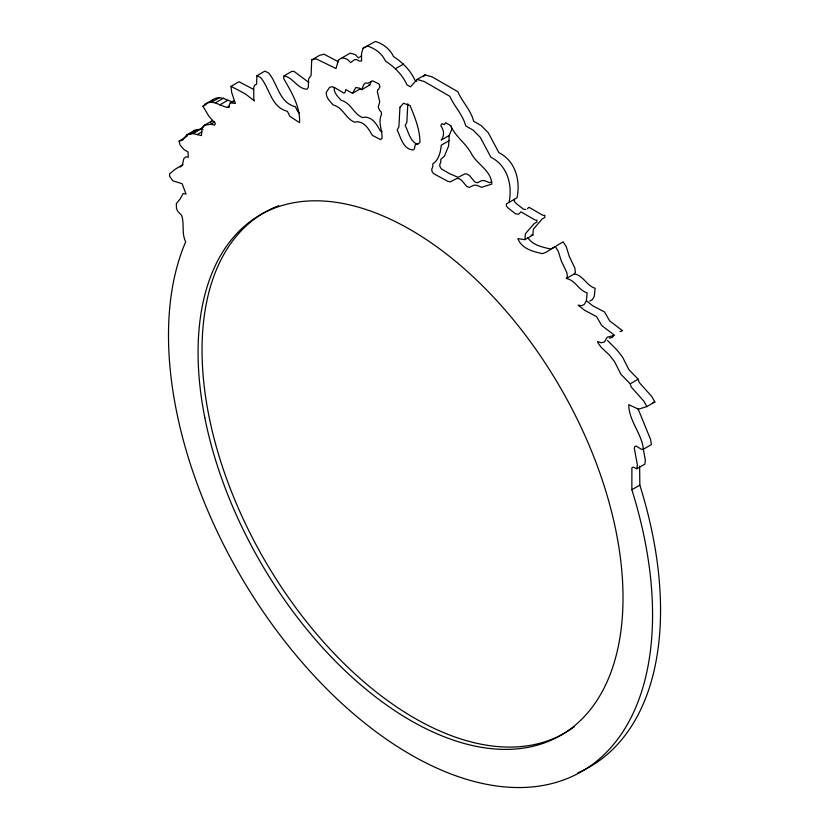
<?xml version="1.0" encoding="UTF-8"?>
<svg xmlns="http://www.w3.org/2000/svg" width="829" height="829" viewBox="0 0 829 829"><rect width="100%" height="100%" fill="white"/><g stroke="black" fill="none" stroke-linecap="round" stroke-linejoin="round"><path stroke-width="1.24" d="M338.367 61.771L324.035 54.217L319.683 55.294L311.704 59.906L311.082 75.366L308.595 78.962L308.284 87.418L307.031 89.211C297.352 88.9 292.886 77.17 283.984 75.905L283.673 78.6C291.373 91.915 300.357 106.651 299.559 122.661L289.901 116.371L287.414 111.335C271.042 107.19 270.047 88.734 260.627 77.522L256.886 75.729L256.575 84.175L254.71 85.263L253.767 87.232L253.767 99.107L254.399 100.9L245.363 93.895L231.032 86.34L239.011 81.729L253.332 89.283M509.027 202.411C512.695 185.271 507.514 165.51 490.903 157.261L480.302 137.365L473.235 130.215L465.722 125.884C462.655 114.288 454.53 106.962 449.815 96.288L424.189 81.501L417.122 79.46L410.49 86.858L406.956 84.817C402.438 74.838 394.645 67.035 385.526 61.159C381.982 53.553 375.35 48.569 367.465 46.051L363.102 48.206L361.548 53.429L361.548 60.983L359.05 60.983L356.563 59.543L354.377 59.719L350.646 62.6L347.216 59.18L342.232 57.74M185.074 137.583L179.095 141.034L180.09 145.054L184.069 149.645L188.048 151.945L188.256 157.282L186.152 156.754L183.841 158.567L182.432 164.857L174.96 169.385L169.572 173.831L169.634 176.318L172.898 180.846L182.131 183.706L186.059 194.131L183.168 193.478L180.162 198.898L176.349 203.582L176.484 208.556L177.862 211.457L181.624 215.343C184.587 223.768 181.385 233.737 185.706 241.788A342.294 197.623 60 0 0 415.049 757.126A342.294 197.623 60 0 0 631.853 489.742L631.895 467.805L633.263 467.09L636.859 468.748L644.827 464.147L645.366 460.333L643.345 449.287M577.865 772.846A342.294 197.623 60 0 0 639.833 485.141L639.625 466.157M210.69 122.402L212.183 120.775L204.214 125.376L201.975 127.821L201.478 135.573L193.022 133.562L186.805 134.858L182.577 140.174L179.095 141.034M407.816 103.77L406.863 122.236L405.184 125.397C408.396 131.656 410.2 141.925 417.65 144.319M451.308 126.246L451.732 129.407L449.204 135.49L448.572 146.07L444.354 156.287L440.779 159.323L440.779 162.246L439.722 164.556L439.93 166.619L441.411 168.929L449.619 173.675L458.043 177.323L464.789 173.914L467.1 174.038L469.628 175.738L474.685 181.82L477.214 182.794L481.846 180.608L484.374 180.608L489.638 182.67L491.804 181.976M352.553 93.283L355.714 87.563L358.449 87.926L361.827 89.625L363.724 84.641L365.195 83.066L367.931 83.19L372.781 80.879L379.091 84.04L379.941 86.713L378.459 89.511L377.62 89.75L377.413 91.822L379.723 101.915L378.252 106.9L379.516 110.298L381.205 112.008L381.62 114.195C377.599 122.112 382.49 130.184 382.045 138.267L380.573 139.614L372.356 135.355C368.687 129.22 365.185 122.257 357.185 121.739L354.667 122.215C345.589 118.702 343.144 107.469 333.175 104.951C330.077 101.356 325.818 97.656 326.232 92.423L329.6 87.325L331.911 86.713L334.657 87.563L343.921 93.159L345.185 92.185L345.817 89.625L352.553 93.283L360.532 88.672L359.682 88.185M361.827 89.625L369.796 85.024L371.195 81.138M607.47 340.418L617.222 350.252L622.548 357.102L628.91 369.693L638.185 379.216L639.169 382.407L651.781 396.521L654.827 401.982L646.858 406.593L643.801 401.122L631.201 387.008L630.216 383.817L620.931 374.304L614.579 361.703L609.253 354.864L601.346 347.517L598.258 343.351L597.574 341.569L601.346 342.76L604.445 341.962L607.191 337.206L614.579 335.32L601.699 325.496L596.538 316.574L584.683 310.326L578.176 305.145L581.844 305.694L584.435 304.202L586.341 300.906L587.16 292.886C578.621 290.357 575.316 280.026 566.331 278.503L567.419 276.927L566.87 272.689L561.295 260.969L558.3 251.384L555.161 246.431L546.456 252.089L542.363 253.664C532.881 251.498 521.814 248.824 517.856 238.638L524.933 239.654L532.902 235.053L533.348 229.187L542.176 218.98L544.829 217.447L544.829 215.405L543.068 215.405L528.923 207.25L527.451 208.773M566.331 278.503L574.3 273.902L575.388 272.327L574.849 268.078L569.264 256.368L566.269 246.783L563.14 241.83L556.601 245.757M636.859 468.748L637.397 464.934L634.361 448.624L634.631 446.717L636.009 446.002L641.594 449.401L643.408 449.204L651.387 444.603L650.589 439.474L637.957 408.593M234.306 100.537L230.327 102.837L229.084 105.283L229.084 107.573C220.763 107.086 213.644 98.765 205.209 104.133L202.97 106.288L208.939 116.34L215.405 123.511L214.659 125.096L210.68 124.236L204.214 125.376M613.512 335.455L612.413 337.362L609.325 338.159M193.116 132.163L194.774 130.257L200.991 128.961L202.981 129.531M423.619 76.558L425.09 74.848L432.158 76.89L457.795 91.687C462.509 102.361 470.623 109.687 473.691 121.283L481.203 125.614L488.281 132.754L498.882 152.66C515.493 160.909 520.674 180.67 516.995 197.81L506.374 203.944L506.374 205.986L508.136 208.027L515.648 213.892L518.747 214.141L520.954 211.851L535.088 220.017L536.86 220.017L536.86 222.058L534.208 223.581L525.368 233.788L524.933 239.654M210.939 101.677L213.177 99.532C220.203 95.045 226.462 100.195 233.115 102.133M180.162 167.147L182.929 164.784M554.425 247.488L555.876 246.337M359.548 57.274L361.413 55.833M205.209 104.133L213.177 99.532M202.97 106.288L205.955 104.558M256.886 75.729L264.855 71.128L268.596 72.921C278.016 84.123 279.01 102.589 295.383 106.734L297.88 111.77L299.331 113.086M211.426 102.268L219.395 97.656M215.654 102.692L223.623 98.091M219.633 104.993L227.602 100.392M227.343 107.428L229.332 106.278M283.984 75.905L291.953 71.304L294.14 71.481L308.844 82.485M186.805 134.858L194.774 130.257M189.54 134.422L197.509 129.821M184.318 137.728L187.313 135.997M201.975 127.821L203.965 126.671M193.022 133.562L200.991 128.961M210.68 124.236L214.67 121.925M197.001 134.712L201.986 131.832M363.102 48.206L375.433 41.45C383.319 43.968 389.962 48.952 393.495 56.559C402.614 62.434 410.417 70.237 414.935 80.206L416.697 81.232M395.495 68.714L403.464 64.113M417.122 79.46L425.09 74.848M449.204 135.49L441.225 140.091C444.676 135.718 444.023 130.101 440.81 125.749L441.857 123.676L444.385 124.651L445.65 122.702L450.707 125.625C455.235 136.671 466.022 143.23 471.349 153.593C477.069 164.474 491.473 170.66 491.773 184.111L481.67 187.281L476.406 185.209L473.877 185.209L469.245 187.395L466.717 186.421L461.66 180.349L459.131 178.639L456.81 178.525L450.074 181.924L447.339 181.074L433.432 173.541L431.961 171.23L431.754 169.157L432.8 166.847L432.8 163.924C438.862 159.883 440.624 152.028 441.225 145.199L449.204 140.598M589.823 301.093L592.403 299.601L594.31 296.295L595.129 288.285C586.59 285.756 583.295 275.415 574.3 273.902M630.216 383.817L638.185 379.216M631.853 489.742L639.833 485.141M553.565 247.83L550.342 249.063C542.125 246.814 532.767 245.415 527.741 237.581M619.978 331.61L622.548 330.719L609.667 320.896L604.517 311.973L592.662 305.725L587.077 301.279M652.547 402.666L654.827 401.982M646.858 406.593L638.413 409.215L628.765 404.656C628.703 420.583 641.76 433.484 643.408 449.204M311.704 59.906L316.067 58.818L336.004 68.538L338.491 59.906L350.201 53.139L355.185 54.579L358.615 57.999M531.13 235.053L532.902 235.053M525.69 209.457L523.627 209.291L516.115 203.416L514.343 201.374L514.343 199.343M230.327 102.837L235.395 103.418L231.654 92.454L231.032 86.34M368.957 84.786L369.796 85.024M382.148 131.645L380.324 130.754C376.656 124.619 373.154 117.645 365.164 117.127L362.636 117.614C353.558 114.101 351.113 102.869 341.154 100.35C338.045 96.755 333.786 93.055 334.201 87.822M574.507 726.598A300.481 173.489 60 0 1 268.731 567.098A300.481 173.489 60 0 1 265.601 211.809M266.648 211.229A300.481 173.489 60 0 1 278.658 205.716M399.951 107.262L398.894 126.837L397.205 129.998C400.821 137.376 403.081 149.427 413.215 149.945L414.272 149.096L415.319 144.598L418.272 143.863L419.951 142.401C419.909 129.334 414.821 117.21 410.054 105.563L403.526 103.252L399.951 107.262M204.825 417.743A300.481 173.489 60 0 0 559.451 736.069A300.481 173.489 60 0 0 467.318 271.456A300.481 173.489 60 0 0 204.825 417.743"/></g></svg>
